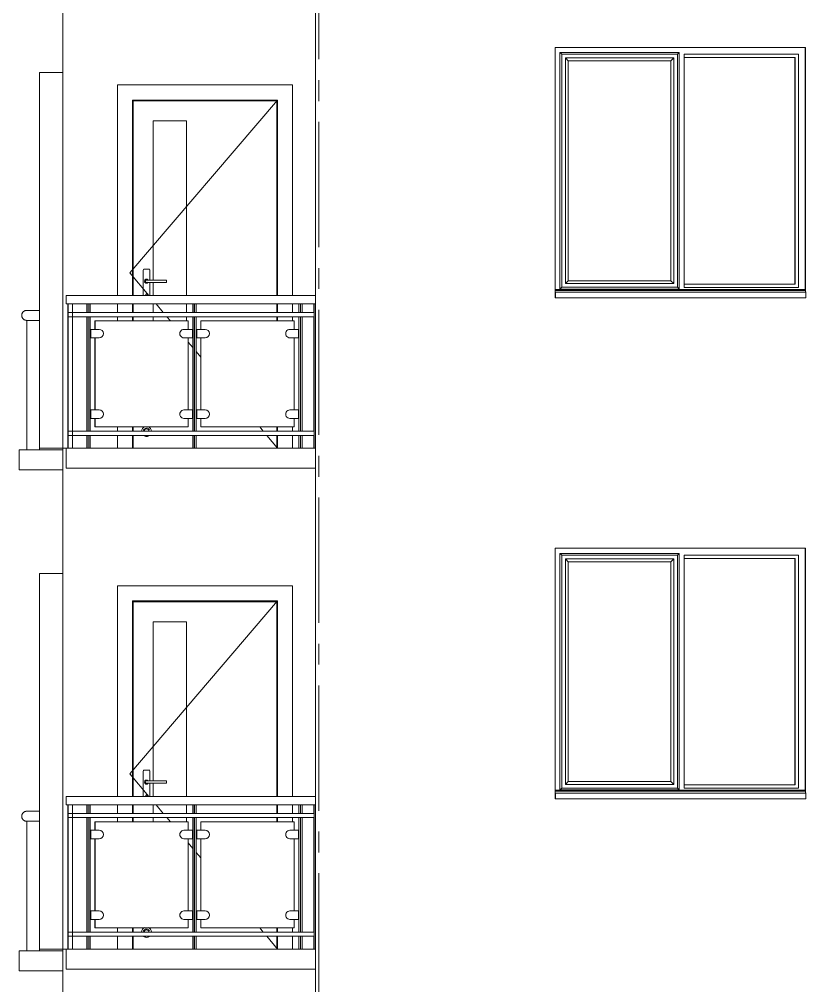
# Model space of a CAD drawing. Header units: millimetres. Extents: x 1373 to 40779, y 1939 to 6439.
# Drawn here: x 27213 to 27684, y 4154 to 4733 of the extents above; entities that cross this region are included whole.
import ezdxf

# ---------------------------------------------------------------- set-up
doc = ezdxf.new("R2010")
doc.units = ezdxf.units.MM
doc.linetypes.add('IMPORT-CENTER2', pattern=[112.5, 75, -12.5, 12.5, -12.5])
for name, color, linetype, lineweight in [('A-DOOR', 31, 'Continuous', 18), ('A-DOOR-FRAM', 31, 'Continuous', 18), ('A-FLOR', 192, 'Continuous', 30), ('A-FLOR-HRAL', 11, 'Continuous', 18), ('A-GLAZ', 151, 'Continuous', 18), ('A-WALL', 20, 'Continuous', 9), ('S-GRID', 252, 'IMPORT-CENTER2', 5)]:
    doc.layers.add(name, color=color, linetype=linetype, lineweight=lineweight)

msp = doc.modelspace()

# ---------------------------------------------------------------- linework, layer by layer
at = {"layer": 'A-DOOR'}
for p, q in [((27278.94, 4580.76), (27367.44, 4684.26)), ((27366.94, 4683.76), (27280.94, 4683.76)), ((27280.94, 4567.2), (27280.94, 4683.76)), ((27366.94, 4683.76), (27366.94, 4567.2)), ((27292.94, 4671.76), (27292.94, 4576.42)), ((27292.94, 4671.76), (27312.94, 4671.76)), ((27312.94, 4567.2), (27312.94, 4671.76)), ((27278.94, 4580.76), (27290.37, 4567.2)), ((27286.94, 4582.28), (27286.94, 4567.2)), ((27290.27, 4582.95), (27287.61, 4582.95)), ((27290.94, 4576.43), (27290.94, 4582.28)), ((27288.95, 4576.46), (27288.94, 4576.46)), ((27288.94, 4576.46), (27288.94, 4576.46)), ((27288.94, 4575.06), (27288.94, 4575.06)), ((27288.94, 4575.06), (27288.94, 4575.06)), ((27288.94, 4575.06), (27288.95, 4575.06)), ((27288.96, 4576.46), (27288.95, 4576.46)), ((27288.95, 4576.46), (27288.95, 4576.46)), ((27288.95, 4575.06), (27288.95, 4575.06)), ((27288.95, 4575.06), (27288.96, 4575.06)), ((27288.97, 4576.46), (27288.96, 4576.46)), ((27288.96, 4576.46), (27288.96, 4576.46)), ((27288.96, 4575.06), (27288.97, 4575.06)), ((27288.98, 4576.46), (27288.97, 4576.46)), ((27288.97, 4575.06), (27288.98, 4575.06)), ((27289, 4576.46), (27288.98, 4576.46)), ((27288.98, 4575.06), (27288.99, 4575.06)), ((27288.99, 4575.06), (27289.01, 4575.06)), ((27289.01, 4576.46), (27289, 4576.46)), ((27289.02, 4576.46), (27289.01, 4576.46)), ((27289.01, 4575.06), (27289.02, 4575.06)), ((27289.04, 4576.46), (27289.02, 4576.46)), ((27289.02, 4575.06), (27289.04, 4575.06)), ((27289.06, 4576.46), (27289.04, 4576.46)), ((27289.04, 4575.06), (27289.05, 4575.06)), ((27289.05, 4575.06), (27289.07, 4575.06)), ((27289.08, 4576.46), (27289.06, 4576.46)), ((27289.07, 4575.06), (27289.09, 4575.06)), ((27289.1, 4576.46), (27289.08, 4576.46)), ((27289.09, 4575.06), (27289.12, 4575.06)), ((27289.12, 4576.46), (27289.1, 4576.46)), ((27289.15, 4576.46), (27289.12, 4576.46)), ((27289.12, 4575.06), (27289.14, 4575.06)), ((27289.14, 4575.06), (27289.16, 4575.06)), ((27289.17, 4576.46), (27289.15, 4576.46)), ((27289.16, 4575.06), (27289.19, 4575.06)), ((27289.2, 4576.46), (27289.17, 4576.46)), ((27289.19, 4575.06), (27289.22, 4575.06)), ((27289.22, 4576.46), (27289.2, 4576.46)), ((27289.25, 4576.46), (27289.22, 4576.46)), ((27289.22, 4575.06), (27289.25, 4575.06)), ((27289.28, 4576.46), (27289.25, 4576.46)), ((27289.25, 4575.06), (27289.27, 4575.06)), ((27289.27, 4575.06), (27289.3, 4575.06)), ((27289.31, 4576.46), (27289.28, 4576.46)), ((27289.3, 4575.06), (27289.34, 4575.06)), ((27289.34, 4576.46), (27289.31, 4576.46)), ((27289.38, 4576.46), (27289.34, 4576.46)), ((27289.34, 4575.06), (27289.37, 4575.06)), ((27289.37, 4575.06), (27289.4, 4575.06)), ((27289.41, 4576.46), (27289.38, 4576.46)), ((27289.4, 4575.06), (27289.44, 4575.06)), ((27289.44, 4576.46), (27289.41, 4576.46)), ((27289.48, 4576.46), (27289.44, 4576.46)), ((27289.44, 4575.06), (27289.47, 4575.06)), ((27289.47, 4575.06), (27289.51, 4575.06)), ((27289.52, 4576.46), (27289.48, 4576.46)), ((27289.51, 4575.06), (27289.54, 4575.06)), ((27289.55, 4576.46), (27289.52, 4576.46)), ((27289.54, 4575.06), (27289.58, 4575.06)), ((27289.59, 4576.46), (27289.55, 4576.46)), ((27289.58, 4575.06), (27289.62, 4575.06)), ((27289.63, 4576.46), (27289.59, 4576.46)), ((27289.62, 4575.06), (27289.65, 4575.06)), ((27289.67, 4576.46), (27289.63, 4576.46)), ((27289.65, 4575.06), (27289.69, 4575.06)), ((27289.7, 4576.46), (27289.67, 4576.46)), ((27289.69, 4575.06), (27289.73, 4575.06)), ((27289.74, 4576.46), (27289.7, 4576.46)), ((27289.73, 4575.06), (27289.77, 4575.06)), ((27289.78, 4576.46), (27289.74, 4576.46)), ((27289.77, 4575.06), (27289.81, 4575.06)), ((27289.82, 4576.46), (27289.78, 4576.46)), ((27289.81, 4575.06), (27289.85, 4575.06)), ((27289.86, 4576.46), (27289.82, 4576.46)), ((27289.85, 4575.06), (27289.89, 4575.06)), ((27289.9, 4576.46), (27289.86, 4576.46)), ((27289.89, 4575.06), (27289.93, 4575.06)), ((27289.94, 4576.46), (27289.9, 4576.46)), ((27289.93, 4575.06), (27289.94, 4575.06)), ((27300.94, 4576.46), (27289.94, 4576.46)), ((27289.94, 4575.06), (27300.94, 4575.06)), ((27290.94, 4567.2), (27290.94, 4575.08)), ((27292.94, 4575.08), (27292.94, 4567.2)), ((27300.94, 4575.76), (27300.94, 4576.46)), ((27300.94, 4575.06), (27300.94, 4575.76)), ((27280.94, 4557.04), (27280.94, 4562.12)), ((27292.94, 4562.12), (27292.94, 4557.04)), ((27294.65, 4562.12), (27298.93, 4557.04)), ((27312.94, 4557.04), (27312.94, 4562.12)), ((27366.94, 4562.12), (27366.94, 4557.04)), ((27280.94, 4551.96), (27280.94, 4554.5)), ((27292.94, 4554.5), (27292.94, 4551.96)), ((27301.08, 4554.5), (27303.22, 4551.96)), ((27312.94, 4551.96), (27312.94, 4554.5)), ((27366.94, 4554.5), (27366.94, 4551.96)), ((27313.88, 4539.31), (27316.66, 4536)), ((27318.65, 4533.65), (27321.46, 4530.31)), ((27280.94, 4485.92), (27280.94, 4488.46)), ((27356.74, 4488.46), (27358.88, 4485.92)), ((27366.94, 4488.46), (27366.94, 4485.92)), ((27280.94, 4475.76), (27280.94, 4483.38)), ((27361.02, 4483.38), (27367.44, 4475.76)), ((27366.94, 4483.38), (27366.94, 4475.76)), ((27278.94, 4280.76), (27367.44, 4384.26)), ((27366.94, 4383.76), (27280.94, 4383.76)), ((27280.94, 4267.2), (27280.94, 4383.76)), ((27366.94, 4383.76), (27366.94, 4267.2)), ((27292.94, 4371.76), (27292.94, 4276.42)), ((27292.94, 4371.76), (27312.94, 4371.76)), ((27312.94, 4267.2), (27312.94, 4371.76)), ((27290.27, 4282.95), (27287.61, 4282.95)), ((27278.94, 4280.76), (27290.37, 4267.2)), ((27286.94, 4282.28), (27286.94, 4267.2)), ((27290.94, 4276.43), (27290.94, 4282.28)), ((27288.95, 4276.46), (27288.94, 4276.46)), ((27288.94, 4276.46), (27288.94, 4276.46)), ((27288.94, 4275.06), (27288.94, 4275.06)), ((27288.94, 4275.06), (27288.94, 4275.06)), ((27288.94, 4275.06), (27288.95, 4275.06)), ((27288.96, 4276.46), (27288.95, 4276.46)), ((27288.95, 4276.46), (27288.95, 4276.46)), ((27288.95, 4275.06), (27288.95, 4275.06)), ((27288.95, 4275.06), (27288.96, 4275.06)), ((27288.97, 4276.46), (27288.96, 4276.46)), ((27288.96, 4276.46), (27288.96, 4276.46)), ((27288.96, 4275.06), (27288.97, 4275.06)), ((27288.98, 4276.46), (27288.97, 4276.46)), ((27288.97, 4275.06), (27288.98, 4275.06)), ((27289, 4276.46), (27288.98, 4276.46)), ((27288.98, 4275.06), (27288.99, 4275.06)), ((27288.99, 4275.06), (27289.01, 4275.06)), ((27289.01, 4276.46), (27289, 4276.46)), ((27289.02, 4276.46), (27289.01, 4276.46)), ((27289.01, 4275.06), (27289.02, 4275.06)), ((27289.04, 4276.46), (27289.02, 4276.46)), ((27289.02, 4275.06), (27289.04, 4275.06)), ((27289.06, 4276.46), (27289.04, 4276.46)), ((27289.04, 4275.06), (27289.05, 4275.06)), ((27289.05, 4275.06), (27289.07, 4275.06)), ((27289.08, 4276.46), (27289.06, 4276.46)), ((27289.07, 4275.06), (27289.09, 4275.06)), ((27289.1, 4276.46), (27289.08, 4276.46)), ((27289.09, 4275.06), (27289.12, 4275.06)), ((27289.12, 4276.46), (27289.1, 4276.46)), ((27289.15, 4276.46), (27289.12, 4276.46)), ((27289.12, 4275.06), (27289.14, 4275.06)), ((27289.14, 4275.06), (27289.16, 4275.06)), ((27289.17, 4276.46), (27289.15, 4276.46)), ((27289.16, 4275.06), (27289.19, 4275.06)), ((27289.2, 4276.46), (27289.17, 4276.46)), ((27289.19, 4275.06), (27289.22, 4275.06)), ((27289.22, 4276.46), (27289.2, 4276.46)), ((27289.25, 4276.46), (27289.22, 4276.46)), ((27289.22, 4275.06), (27289.25, 4275.06)), ((27289.28, 4276.46), (27289.25, 4276.46)), ((27289.25, 4275.06), (27289.27, 4275.06)), ((27289.27, 4275.06), (27289.3, 4275.06)), ((27289.31, 4276.46), (27289.28, 4276.46)), ((27289.3, 4275.06), (27289.34, 4275.06)), ((27289.34, 4276.46), (27289.31, 4276.46)), ((27289.38, 4276.46), (27289.34, 4276.46)), ((27289.34, 4275.06), (27289.37, 4275.06)), ((27289.37, 4275.06), (27289.4, 4275.06)), ((27289.41, 4276.46), (27289.38, 4276.46)), ((27289.4, 4275.06), (27289.44, 4275.06)), ((27289.44, 4276.46), (27289.41, 4276.46)), ((27289.48, 4276.46), (27289.44, 4276.46)), ((27289.44, 4275.06), (27289.47, 4275.06)), ((27289.47, 4275.06), (27289.51, 4275.06)), ((27289.52, 4276.46), (27289.48, 4276.46)), ((27289.51, 4275.06), (27289.54, 4275.06)), ((27289.55, 4276.46), (27289.52, 4276.46)), ((27289.54, 4275.06), (27289.58, 4275.06)), ((27289.59, 4276.46), (27289.55, 4276.46)), ((27289.58, 4275.06), (27289.62, 4275.06)), ((27289.63, 4276.46), (27289.59, 4276.46)), ((27289.62, 4275.06), (27289.65, 4275.06)), ((27289.67, 4276.46), (27289.63, 4276.46)), ((27289.65, 4275.06), (27289.69, 4275.06)), ((27289.7, 4276.46), (27289.67, 4276.46)), ((27289.69, 4275.06), (27289.73, 4275.06)), ((27289.74, 4276.46), (27289.7, 4276.46)), ((27289.73, 4275.06), (27289.77, 4275.06)), ((27289.78, 4276.46), (27289.74, 4276.46)), ((27289.77, 4275.06), (27289.81, 4275.06)), ((27289.82, 4276.46), (27289.78, 4276.46)), ((27289.81, 4275.06), (27289.85, 4275.06)), ((27289.86, 4276.46), (27289.82, 4276.46)), ((27289.85, 4275.06), (27289.89, 4275.06)), ((27289.9, 4276.46), (27289.86, 4276.46)), ((27289.89, 4275.06), (27289.93, 4275.06)), ((27289.94, 4276.46), (27289.9, 4276.46)), ((27289.93, 4275.06), (27289.94, 4275.06)), ((27300.94, 4276.46), (27289.94, 4276.46)), ((27289.94, 4275.06), (27300.94, 4275.06)), ((27290.94, 4267.2), (27290.94, 4275.08)), ((27292.94, 4275.08), (27292.94, 4267.2)), ((27300.94, 4275.76), (27300.94, 4276.46)), ((27300.94, 4275.06), (27300.94, 4275.76)), ((27280.94, 4257.04), (27280.94, 4262.12)), ((27292.94, 4262.12), (27292.94, 4257.04)), ((27294.65, 4262.12), (27298.93, 4257.04)), ((27312.94, 4257.04), (27312.94, 4262.12)), ((27366.94, 4262.12), (27366.94, 4257.04)), ((27280.94, 4251.96), (27280.94, 4254.5)), ((27292.94, 4254.5), (27292.94, 4251.96)), ((27301.08, 4254.5), (27303.22, 4251.96)), ((27312.94, 4251.96), (27312.94, 4254.5)), ((27366.94, 4254.5), (27366.94, 4251.96)), ((27313.88, 4239.31), (27316.66, 4236)), ((27318.65, 4233.65), (27321.46, 4230.31)), ((27280.94, 4185.92), (27280.94, 4188.46)), ((27356.74, 4188.46), (27358.88, 4185.92)), ((27366.94, 4188.46), (27366.94, 4185.92)), ((27280.94, 4175.76), (27280.94, 4183.38)), ((27361.02, 4183.38), (27367.44, 4175.76)), ((27366.94, 4183.38), (27366.94, 4175.76))]:
    msp.add_line(p, q, dxfattribs=at)
for centre, radius, start, end in [((27287.61, 4582.28), 0.668, 90, 180), ((27287.61, 4582.28), 0.668, 90, 150), ((27290.27, 4582.28), 0.668, 0, 90), ((27290.27, 4582.28), 0.668, 30, 90), ((27288.94, 4575.76), 1.22, 33.93441, 180), ((27288.94, 4575.76), 1.22, 180, 326.13325), ((27288.94, 4575.76), 1.22, 195, 225), ((27288.94, 4575.76), 1.22, 105, 135), ((27288.94, 4575.76), 0.7, 150, 180), ((27288.94, 4575.76), 0.7, 180, 210), ((27288.94, 4575.76), 1.22, 240, 267.32795), ((27288.94, 4575.76), 0.7, 75.71781, 120), ((27288.94, 4575.76), 0.7, 240, 285), ((27288.94, 4575.76), 1.22, 60, 90), ((27288.94, 4575.76), 1.22, 285, 326.13325), ((27288.94, 4575.76), 1.22, 33.93441, 45), ((27288.94, 4567.59), 0.5, 315, 225), ((27288.94, 4485.76), 3, 108.84984, 176.89337), ((27288.94, 4485.76), 1.98, 90, 174.85057), ((27288.94, 4485.76), 1.5, 90, 173.21177), ((27288.94, 4485.76), 1.98, 74.95624, 90), ((27288.94, 4485.76), 1.5, 6.78823, 90), ((27288.94, 4485.76), 3, 3.10663, 71.15016), ((27288.94, 4485.76), 1.98, 29.12526, 59.69802), ((27288.94, 4485.76), 3, 233.90361, 270), ((27288.94, 4485.76), 3, 270, 306), ((27287.61, 4282.28), 0.668, 90, 180), ((27287.61, 4282.28), 0.668, 90, 150), ((27290.27, 4282.28), 0.668, 0, 90), ((27290.27, 4282.28), 0.668, 30, 90), ((27288.94, 4275.76), 1.22, 33.86369, 180), ((27288.94, 4275.76), 1.22, 180, 326.13325), ((27288.94, 4275.76), 1.22, 195, 225), ((27288.94, 4275.76), 1.22, 105, 135), ((27288.94, 4275.76), 0.7, 150, 180), ((27288.94, 4275.76), 0.7, 180, 210), ((27288.94, 4275.76), 1.22, 240, 267.32795), ((27288.94, 4275.76), 0.7, 75, 120), ((27288.94, 4275.76), 0.7, 240, 285), ((27288.94, 4275.76), 1.22, 61.92714, 90), ((27288.94, 4275.76), 1.22, 285, 326.13325), ((27288.94, 4275.76), 1.22, 33.86369, 45), ((27288.94, 4267.59), 0.5, 315, 225), ((27288.94, 4185.76), 3, 108.84984, 176.89337), ((27288.94, 4185.76), 1.98, 90, 174.85057), ((27288.94, 4185.76), 1.5, 90, 173.21177), ((27288.94, 4185.76), 1.98, 74.95624, 90), ((27288.94, 4185.76), 1.5, 6.78823, 90), ((27288.94, 4185.76), 3, 3.10663, 71.15016), ((27288.94, 4185.76), 1.98, 29.12526, 59.69802), ((27288.94, 4185.76), 3, 233.90361, 270), ((27288.94, 4185.76), 3, 270, 306)]:
    msp.add_arc(centre, radius, start, end, dxfattribs=at)
at = {"layer": 'A-DOOR-FRAM'}
for p, q in [((27376.44, 4693.26), (27271.44, 4693.26)), ((27271.44, 4693.26), (27271.44, 4567.2)), ((27376.44, 4567.2), (27376.44, 4693.26)), ((27280.44, 4567.2), (27280.44, 4684.26)), ((27280.44, 4684.26), (27367.44, 4684.26)), ((27280.94, 4683.76), (27280.94, 4567.2)), ((27280.94, 4683.76), (27366.94, 4683.76)), ((27366.94, 4683.76), (27366.94, 4567.2)), ((27367.44, 4684.26), (27367.44, 4567.2)), ((27271.44, 4562.12), (27271.44, 4557.04)), ((27280.44, 4557.04), (27280.44, 4562.12)), ((27280.94, 4562.12), (27280.94, 4557.04)), ((27366.94, 4562.12), (27366.94, 4557.04)), ((27367.44, 4562.12), (27367.44, 4557.04)), ((27376.44, 4557.04), (27376.44, 4562.12)), ((27271.44, 4554.5), (27271.44, 4551.96)), ((27280.44, 4551.96), (27280.44, 4554.5)), ((27280.94, 4554.5), (27280.94, 4551.96)), ((27366.94, 4554.5), (27366.94, 4551.96)), ((27367.44, 4554.5), (27367.44, 4551.96)), ((27376.44, 4551.96), (27376.44, 4554.5)), ((27271.44, 4488.46), (27271.44, 4485.92)), ((27280.44, 4485.92), (27280.44, 4488.46)), ((27280.94, 4488.46), (27280.94, 4485.92)), ((27366.94, 4488.46), (27366.94, 4485.92)), ((27367.44, 4488.46), (27367.44, 4485.92)), ((27376.44, 4485.92), (27376.44, 4488.46)), ((27271.44, 4483.38), (27271.44, 4475.76)), ((27280.44, 4475.76), (27280.44, 4483.38)), ((27280.94, 4483.38), (27280.94, 4475.76)), ((27366.94, 4483.38), (27366.94, 4475.76)), ((27367.44, 4483.38), (27367.44, 4475.76)), ((27376.44, 4475.76), (27376.44, 4483.38)), ((27376.44, 4393.26), (27271.44, 4393.26)), ((27271.44, 4393.26), (27271.44, 4267.2)), ((27376.44, 4267.2), (27376.44, 4393.26)), ((27280.44, 4267.2), (27280.44, 4384.26)), ((27280.44, 4384.26), (27367.44, 4384.26)), ((27280.94, 4383.76), (27280.94, 4267.2)), ((27280.94, 4383.76), (27366.94, 4383.76)), ((27366.94, 4383.76), (27366.94, 4267.2)), ((27367.44, 4384.26), (27367.44, 4267.2)), ((27271.44, 4262.12), (27271.44, 4257.04)), ((27280.44, 4257.04), (27280.44, 4262.12)), ((27280.94, 4262.12), (27280.94, 4257.04)), ((27366.94, 4262.12), (27366.94, 4257.04)), ((27367.44, 4262.12), (27367.44, 4257.04)), ((27376.44, 4257.04), (27376.44, 4262.12)), ((27271.44, 4254.5), (27271.44, 4251.96)), ((27280.44, 4251.96), (27280.44, 4254.5)), ((27280.94, 4254.5), (27280.94, 4251.96)), ((27366.94, 4254.5), (27366.94, 4251.96)), ((27367.44, 4254.5), (27367.44, 4251.96)), ((27376.44, 4251.96), (27376.44, 4254.5)), ((27271.44, 4188.46), (27271.44, 4185.92)), ((27280.44, 4185.92), (27280.44, 4188.46)), ((27280.94, 4188.46), (27280.94, 4185.92)), ((27366.94, 4188.46), (27366.94, 4185.92)), ((27367.44, 4188.46), (27367.44, 4185.92)), ((27376.44, 4185.92), (27376.44, 4188.46)), ((27271.44, 4183.38), (27271.44, 4175.76)), ((27280.44, 4175.76), (27280.44, 4183.38)), ((27280.94, 4183.38), (27280.94, 4175.76)), ((27366.94, 4183.38), (27366.94, 4175.76)), ((27367.44, 4183.38), (27367.44, 4175.76)), ((27376.44, 4175.76), (27376.44, 4183.38))]:
    msp.add_line(p, q, dxfattribs=at)
at = {"layer": 'A-FLOR', "color": 1, "lineweight": 20}
for p, q in [((27240.7, 4475.76), (27390.18, 4475.76)), ((27240.7, 4475.76), (27240.7, 4463.76)), ((27390.18, 4463.76), (27240.7, 4463.76)), ((27240.7, 4175.76), (27390.18, 4175.76)), ((27240.7, 4175.76), (27240.7, 4163.76)), ((27390.18, 4163.76), (27240.7, 4163.76))]:
    msp.add_line(p, q, dxfattribs=at)
at = {"layer": 'A-FLOR-HRAL'}
for p, q in [((27240.7, 4567.2), (27390.18, 4567.2)), ((27240.7, 4567.2), (27240.7, 4562.12)), ((27240.7, 4562.12), (27390.18, 4562.12)), ((27241.86, 4475.76), (27241.86, 4562.12)), ((27241.97, 4562.12), (27241.97, 4475.76)), ((27244.51, 4475.76), (27244.51, 4562.12)), ((27253.22, 4557.04), (27253.22, 4562.12)), ((27253.31, 4557.04), (27253.31, 4562.12)), ((27255.21, 4562.12), (27255.21, 4557.04)), ((27316.66, 4557.04), (27316.66, 4562.12)), ((27316.75, 4557.04), (27316.75, 4562.12)), ((27318.65, 4562.12), (27318.65, 4557.04)), ((27380.1, 4557.04), (27380.1, 4562.12)), ((27380.19, 4557.04), (27380.19, 4562.12)), ((27382.09, 4562.12), (27382.09, 4557.04)), ((27389.13, 4557.04), (27389.13, 4562.12)), ((27389.3, 4475.76), (27389.3, 4562.12)), ((27241.97, 4557.04), (27389.3, 4557.04)), ((27241.97, 4557.04), (27241.97, 4554.5)), ((27241.97, 4554.5), (27389.3, 4554.5)), ((27253.22, 4485.92), (27253.22, 4554.5)), ((27253.31, 4485.92), (27253.31, 4554.5)), ((27255.21, 4554.5), (27255.21, 4485.92)), ((27258.02, 4546.88), (27258.02, 4551.96)), ((27258.02, 4551.96), (27258.05, 4551.96)), ((27313.88, 4551.96), (27258.05, 4551.96)), ((27258.05, 4551.96), (27258.05, 4546.88)), ((27313.88, 4546.88), (27313.88, 4551.96)), ((27316.66, 4485.92), (27316.66, 4554.5)), ((27316.75, 4485.92), (27316.75, 4554.5)), ((27318.65, 4554.5), (27318.65, 4485.92)), ((27321.46, 4546.88), (27321.46, 4551.96)), ((27321.46, 4551.96), (27321.49, 4551.96)), ((27377.32, 4551.96), (27321.49, 4551.96)), ((27321.49, 4551.96), (27321.49, 4546.88)), ((27377.32, 4546.88), (27377.32, 4551.96)), ((27380.1, 4485.92), (27380.1, 4554.5)), ((27380.19, 4485.92), (27380.19, 4554.5)), ((27382.09, 4554.5), (27382.09, 4485.92)), ((27389.13, 4485.92), (27389.13, 4554.5)), ((27255.46, 4541.8), (27255.46, 4546.88)), ((27255.46, 4546.88), (27255.54, 4546.88)), ((27260.62, 4546.88), (27255.54, 4546.88)), ((27255.54, 4546.88), (27255.54, 4541.8)), ((27311.37, 4546.88), (27311.28, 4546.88)), ((27316.44, 4546.88), (27311.37, 4546.88)), ((27316.44, 4541.8), (27316.44, 4546.88)), ((27318.9, 4541.8), (27318.9, 4546.88)), ((27318.9, 4546.88), (27318.98, 4546.88)), ((27324.06, 4546.88), (27318.98, 4546.88)), ((27318.98, 4546.88), (27318.98, 4541.8)), ((27374.81, 4546.88), (27374.72, 4546.88)), ((27379.88, 4546.88), (27374.81, 4546.88)), ((27379.88, 4541.8), (27379.88, 4546.88)), ((27255.46, 4541.8), (27255.54, 4541.8)), ((27255.54, 4541.8), (27260.62, 4541.8)), ((27258.02, 4498.62), (27258.02, 4541.8)), ((27258.05, 4541.8), (27258.05, 4498.62)), ((27311.28, 4541.8), (27311.37, 4541.8)), ((27311.37, 4541.8), (27316.44, 4541.8)), ((27313.88, 4498.62), (27313.88, 4541.8)), ((27318.9, 4541.8), (27318.98, 4541.8)), ((27318.98, 4541.8), (27324.06, 4541.8)), ((27321.46, 4498.62), (27321.46, 4541.8)), ((27321.49, 4541.8), (27321.49, 4498.62)), ((27374.72, 4541.8), (27374.81, 4541.8)), ((27374.81, 4541.8), (27379.88, 4541.8)), ((27377.32, 4498.62), (27377.32, 4541.8)), ((27255.46, 4493.54), (27255.46, 4498.62)), ((27255.46, 4498.62), (27255.54, 4498.62)), ((27260.62, 4498.62), (27255.54, 4498.62)), ((27255.54, 4498.62), (27255.54, 4493.54)), ((27311.37, 4498.62), (27311.28, 4498.62)), ((27316.44, 4498.62), (27311.37, 4498.62)), ((27316.44, 4493.54), (27316.44, 4498.62)), ((27318.9, 4493.54), (27318.9, 4498.62)), ((27318.9, 4498.62), (27318.98, 4498.62)), ((27324.06, 4498.62), (27318.98, 4498.62)), ((27318.98, 4498.62), (27318.98, 4493.54)), ((27374.81, 4498.62), (27374.72, 4498.62)), ((27379.88, 4498.62), (27374.81, 4498.62)), ((27379.88, 4493.54), (27379.88, 4498.62)), ((27255.46, 4493.54), (27255.54, 4493.54)), ((27255.54, 4493.54), (27260.62, 4493.54)), ((27258.02, 4488.46), (27258.02, 4493.54)), ((27258.05, 4493.54), (27258.05, 4488.46)), ((27311.28, 4493.54), (27311.37, 4493.54)), ((27311.37, 4493.54), (27316.44, 4493.54)), ((27313.88, 4488.46), (27313.88, 4493.54)), ((27318.9, 4493.54), (27318.98, 4493.54)), ((27318.98, 4493.54), (27324.06, 4493.54)), ((27321.46, 4488.46), (27321.46, 4493.54)), ((27321.49, 4493.54), (27321.49, 4488.46)), ((27374.72, 4493.54), (27374.81, 4493.54)), ((27374.81, 4493.54), (27379.88, 4493.54)), ((27377.32, 4488.46), (27377.32, 4493.54)), ((27241.97, 4485.92), (27389.3, 4485.92)), ((27241.97, 4485.92), (27241.97, 4483.38)), ((27258.02, 4488.46), (27258.05, 4488.46)), ((27258.05, 4488.46), (27313.88, 4488.46)), ((27321.46, 4488.46), (27321.49, 4488.46)), ((27321.49, 4488.46), (27377.32, 4488.46)), ((27241.97, 4483.38), (27389.3, 4483.38)), ((27253.22, 4475.76), (27253.22, 4483.38)), ((27253.31, 4475.76), (27253.31, 4483.38)), ((27255.21, 4483.38), (27255.21, 4475.76)), ((27316.66, 4475.76), (27316.66, 4483.38)), ((27316.75, 4475.76), (27316.75, 4483.38)), ((27318.65, 4483.38), (27318.65, 4475.76)), ((27380.1, 4475.76), (27380.1, 4483.38)), ((27380.19, 4475.76), (27380.19, 4483.38)), ((27382.09, 4483.38), (27382.09, 4475.76)), ((27389.13, 4475.76), (27389.13, 4483.38)), ((27240.7, 4267.2), (27390.18, 4267.2)), ((27240.7, 4267.2), (27240.7, 4262.12)), ((27240.7, 4262.12), (27390.18, 4262.12)), ((27241.86, 4175.76), (27241.86, 4262.12)), ((27241.97, 4262.12), (27241.97, 4175.76)), ((27244.51, 4175.76), (27244.51, 4262.12)), ((27253.22, 4257.04), (27253.22, 4262.12)), ((27253.31, 4257.04), (27253.31, 4262.12)), ((27255.21, 4262.12), (27255.21, 4257.04)), ((27316.66, 4257.04), (27316.66, 4262.12)), ((27316.75, 4257.04), (27316.75, 4262.12)), ((27318.65, 4262.12), (27318.65, 4257.04)), ((27380.1, 4257.04), (27380.1, 4262.12)), ((27380.19, 4257.04), (27380.19, 4262.12)), ((27382.09, 4262.12), (27382.09, 4257.04)), ((27389.13, 4257.04), (27389.13, 4262.12)), ((27389.3, 4175.76), (27389.3, 4262.12)), ((27241.97, 4257.04), (27389.3, 4257.04)), ((27241.97, 4257.04), (27241.97, 4254.5)), ((27241.97, 4254.5), (27389.3, 4254.5)), ((27253.22, 4185.92), (27253.22, 4254.5)), ((27253.31, 4185.92), (27253.31, 4254.5)), ((27255.21, 4254.5), (27255.21, 4185.92)), ((27316.66, 4185.92), (27316.66, 4254.5)), ((27316.75, 4185.92), (27316.75, 4254.5)), ((27318.65, 4254.5), (27318.65, 4185.92)), ((27380.1, 4185.92), (27380.1, 4254.5)), ((27380.19, 4185.92), (27380.19, 4254.5)), ((27382.09, 4254.5), (27382.09, 4185.92)), ((27389.13, 4185.92), (27389.13, 4254.5)), ((27258.02, 4246.88), (27258.02, 4251.96)), ((27258.02, 4251.96), (27258.05, 4251.96)), ((27313.88, 4251.96), (27258.05, 4251.96)), ((27258.05, 4251.96), (27258.05, 4246.88)), ((27313.88, 4246.88), (27313.88, 4251.96)), ((27321.46, 4246.88), (27321.46, 4251.96)), ((27321.46, 4251.96), (27321.49, 4251.96)), ((27377.32, 4251.96), (27321.49, 4251.96)), ((27321.49, 4251.96), (27321.49, 4246.88)), ((27377.32, 4246.88), (27377.32, 4251.96)), ((27241.97, 4246.87), (27241.97, 4246.88)), ((27255.46, 4241.8), (27255.46, 4246.88)), ((27255.46, 4246.88), (27255.54, 4246.88)), ((27260.62, 4246.88), (27255.54, 4246.88)), ((27255.54, 4246.88), (27255.54, 4241.8)), ((27311.37, 4246.88), (27311.28, 4246.88)), ((27316.44, 4246.88), (27311.37, 4246.88)), ((27316.44, 4241.8), (27316.44, 4246.88)), ((27318.9, 4241.8), (27318.9, 4246.88)), ((27318.9, 4246.88), (27318.98, 4246.88)), ((27324.06, 4246.88), (27318.98, 4246.88)), ((27318.98, 4246.88), (27318.98, 4241.8)), ((27374.81, 4246.88), (27374.72, 4246.88)), ((27379.88, 4246.88), (27374.81, 4246.88)), ((27379.88, 4241.8), (27379.88, 4246.88)), ((27255.46, 4241.8), (27255.54, 4241.8)), ((27255.54, 4241.8), (27260.62, 4241.8)), ((27258.02, 4198.62), (27258.02, 4241.8)), ((27258.05, 4241.8), (27258.05, 4198.62)), ((27311.28, 4241.8), (27311.37, 4241.8)), ((27311.37, 4241.8), (27316.44, 4241.8)), ((27313.88, 4198.62), (27313.88, 4241.8)), ((27318.9, 4241.8), (27318.98, 4241.8)), ((27318.98, 4241.8), (27324.06, 4241.8)), ((27321.46, 4198.62), (27321.46, 4241.8)), ((27321.49, 4241.8), (27321.49, 4198.62)), ((27374.72, 4241.8), (27374.81, 4241.8)), ((27374.81, 4241.8), (27379.88, 4241.8)), ((27377.32, 4198.62), (27377.32, 4241.8)), ((27255.46, 4193.54), (27255.46, 4198.62)), ((27255.46, 4198.62), (27255.54, 4198.62)), ((27260.62, 4198.62), (27255.54, 4198.62)), ((27255.54, 4198.62), (27255.54, 4193.54)), ((27311.37, 4198.62), (27311.28, 4198.62)), ((27316.44, 4198.62), (27311.37, 4198.62)), ((27316.44, 4193.54), (27316.44, 4198.62)), ((27318.9, 4193.54), (27318.9, 4198.62)), ((27318.9, 4198.62), (27318.98, 4198.62)), ((27324.06, 4198.62), (27318.98, 4198.62)), ((27318.98, 4198.62), (27318.98, 4193.54)), ((27374.81, 4198.62), (27374.72, 4198.62)), ((27379.88, 4198.62), (27374.81, 4198.62)), ((27379.88, 4193.54), (27379.88, 4198.62)), ((27241.97, 4193.54), (27241.97, 4193.61)), ((27255.46, 4193.54), (27255.54, 4193.54)), ((27255.54, 4193.54), (27260.62, 4193.54)), ((27258.02, 4188.46), (27258.02, 4193.54)), ((27258.05, 4193.54), (27258.05, 4188.46)), ((27311.28, 4193.54), (27311.37, 4193.54)), ((27311.37, 4193.54), (27316.44, 4193.54)), ((27313.88, 4188.46), (27313.88, 4193.54)), ((27318.9, 4193.54), (27318.98, 4193.54)), ((27318.98, 4193.54), (27324.06, 4193.54)), ((27321.46, 4188.46), (27321.46, 4193.54)), ((27321.49, 4193.54), (27321.49, 4188.46)), ((27374.72, 4193.54), (27374.81, 4193.54)), ((27374.81, 4193.54), (27379.88, 4193.54)), ((27377.32, 4188.46), (27377.32, 4193.54)), ((27241.97, 4185.92), (27389.3, 4185.92)), ((27241.97, 4185.92), (27241.97, 4183.38)), ((27258.02, 4188.46), (27258.05, 4188.46)), ((27258.05, 4188.46), (27313.88, 4188.46)), ((27321.46, 4188.46), (27321.49, 4188.46)), ((27321.49, 4188.46), (27377.32, 4188.46)), ((27241.97, 4183.38), (27389.3, 4183.38)), ((27253.22, 4175.76), (27253.22, 4183.38)), ((27253.31, 4175.76), (27253.31, 4183.38)), ((27255.21, 4183.38), (27255.21, 4175.76)), ((27316.66, 4175.76), (27316.66, 4183.38)), ((27316.75, 4175.76), (27316.75, 4183.38)), ((27318.65, 4183.38), (27318.65, 4175.76)), ((27380.1, 4175.76), (27380.1, 4183.38)), ((27380.19, 4175.76), (27380.19, 4183.38)), ((27382.09, 4183.38), (27382.09, 4175.76)), ((27389.13, 4175.76), (27389.13, 4183.38))]:
    msp.add_line(p, q, dxfattribs=at)
at = {"layer": 'A-FLOR-HRAL', "linetype": 'Continuous'}
for p, q in [((27254.26, 4557.04), (27254.26, 4562.12)), ((27317.7, 4557.04), (27317.7, 4562.12)), ((27381.14, 4557.04), (27381.14, 4562.12)), ((27389.21, 4557.04), (27389.21, 4562.12)), ((27254.26, 4485.92), (27254.26, 4554.5)), ((27317.7, 4485.92), (27317.7, 4554.5)), ((27381.14, 4485.92), (27381.14, 4554.5)), ((27389.21, 4485.92), (27389.21, 4554.5)), ((27318.94, 4541.8), (27318.94, 4544.14)), ((27253.27, 4485.92), (27253.27, 4489.56)), ((27380.15, 4485.92), (27380.15, 4489.55)), ((27254.26, 4475.76), (27254.26, 4483.38)), ((27317.7, 4475.76), (27317.7, 4483.38)), ((27381.14, 4475.76), (27381.14, 4483.38)), ((27389.21, 4475.76), (27389.21, 4483.38)), ((27253.27, 4475.76), (27253.27, 4476.97)), ((27380.15, 4475.76), (27380.15, 4479.55)), ((27254.26, 4257.04), (27254.26, 4262.12)), ((27317.7, 4257.04), (27317.7, 4262.12)), ((27381.14, 4257.04), (27381.14, 4262.12)), ((27389.21, 4257.04), (27389.21, 4262.12)), ((27254.26, 4185.92), (27254.26, 4254.5)), ((27317.7, 4185.92), (27317.7, 4254.5)), ((27381.14, 4185.92), (27381.14, 4254.5)), ((27389.21, 4185.92), (27389.21, 4254.5)), ((27318.94, 4241.8), (27318.94, 4244.34)), ((27253.27, 4185.92), (27253.27, 4190.32)), ((27254.26, 4175.76), (27254.26, 4183.38)), ((27317.7, 4175.76), (27317.7, 4183.38)), ((27380.15, 4175.76), (27380.15, 4179.55)), ((27381.14, 4175.76), (27381.14, 4183.38)), ((27389.21, 4175.76), (27389.21, 4183.38)), ((27253.27, 4175.76), (27253.27, 4176.97))]:
    msp.add_line(p, q, dxfattribs=at)
at = {"layer": 'A-FLOR-HRAL'}
for centre, start_param, end_param in [((27260.62, 4544.34), 3.141593, 6.283185), ((27311.37, 4544.34), 0, 3.141593), ((27324.06, 4544.34), 3.141593, 6.283185), ((27374.81, 4544.34), 0, 3.141593), ((27260.62, 4496.08), 3.141593, 6.283185), ((27311.37, 4496.08), 0, 3.141593), ((27324.06, 4496.08), 3.141593, 6.283185), ((27374.81, 4496.08), 0, 3.141593), ((27260.62, 4244.34), 3.141593, 6.283185), ((27311.37, 4244.34), 0, 3.141593), ((27324.06, 4244.34), 3.141593, 6.283185), ((27374.81, 4244.34), 0, 3.141593), ((27260.62, 4196.08), 3.141593, 6.283185), ((27311.37, 4196.08), 0, 3.141593), ((27324.06, 4196.08), 3.141593, 6.283185), ((27374.81, 4196.08), 0, 3.141593)]:
    msp.add_ellipse(centre, major_axis=(0, 2.54), ratio=0.999054, start_param=start_param, end_param=end_param, dxfattribs=at)
at = {"layer": 'A-GLAZ'}
for p, q in [((27536.57, 4712.76), (27536.55, 4712.76)), ((27536.55, 4712.76), (27536.55, 4571.06)), ((27536.57, 4571.06), (27536.57, 4712.76)), ((27537.67, 4711.68), (27536.57, 4712.76)), ((27536.57, 4712.76), (27608, 4712.76)), ((27537.67, 4572.14), (27537.67, 4711.68)), ((27606.95, 4711.68), (27537.67, 4711.68)), ((27608, 4712.76), (27606.95, 4711.68)), ((27606.95, 4711.68), (27606.95, 4572.14)), ((27608, 4712.76), (27608, 4571.06)), ((27610.98, 4572.06), (27610.98, 4711.76)), ((27610.98, 4711.76), (27679.41, 4711.76)), ((27610.98, 4709.76), (27610.98, 4711.76)), ((27679.41, 4711.76), (27610.98, 4711.76)), ((27679.41, 4711.76), (27679.41, 4572.06)), ((27679.41, 4572.06), (27679.41, 4711.76)), ((27683.41, 4715.76), (27683.41, 4570.86)), ((27541.57, 4707.76), (27539.85, 4709.5)), ((27539.85, 4709.5), (27539.85, 4574.31)), ((27604.78, 4709.5), (27539.85, 4709.5)), ((27541.57, 4707.76), (27541.57, 4576.06)), ((27603.01, 4707.76), (27541.57, 4707.76)), ((27602.93, 4707.76), (27602.93, 4576.06)), ((27604.78, 4709.5), (27603.01, 4707.76)), ((27603.01, 4576.06), (27603.01, 4707.76)), ((27604.78, 4574.31), (27604.78, 4709.5)), ((27677.41, 4709.76), (27610.98, 4709.76)), ((27677.24, 4574.06), (27677.24, 4709.76)), ((27677.41, 4709.76), (27677.41, 4574.06)), ((27224.7, 4475.76), (27224.7, 4700.76)), ((27238.7, 4700.76), (27224.7, 4700.76)), ((27541.57, 4576.06), (27539.85, 4574.31)), ((27539.85, 4574.31), (27604.78, 4574.31)), ((27541.57, 4576.06), (27603.01, 4576.06)), ((27603.01, 4576.06), (27604.78, 4574.31)), ((27677.41, 4574.06), (27610.98, 4574.06)), ((27610.98, 4574.06), (27610.98, 4572.06)), ((27533.77, 4570.86), (27683.41, 4570.86)), ((27683.47, 4570.73), (27533.77, 4570.73)), ((27683.47, 4570.23), (27533.77, 4570.23)), ((27533.93, 4569.14), (27533.77, 4569.71)), ((27533.93, 4565.76), (27533.93, 4569.14)), ((27683.79, 4569.14), (27533.93, 4569.14)), ((27536.57, 4571.06), (27536.55, 4571.06)), ((27537.67, 4572.14), (27536.57, 4571.06)), ((27608, 4571.06), (27536.57, 4571.06)), ((27606.95, 4572.14), (27537.67, 4572.14)), ((27606.95, 4572.14), (27608, 4571.06)), ((27679.41, 4572.06), (27610.98, 4572.06)), ((27610.98, 4572.06), (27679.41, 4572.06)), ((27683.41, 4570.86), (27683.47, 4570.73)), ((27683.47, 4570.73), (27683.47, 4570.23)), ((27683.47, 4570.23), (27683.79, 4569.14)), ((27683.79, 4569.14), (27683.79, 4565.76)), ((27533.77, 4565.76), (27533.93, 4565.76)), ((27683.79, 4565.76), (27533.93, 4565.76)), ((27224.7, 4558.29), (27217.14, 4558.29)), ((27217.14, 4552.4), (27217.14, 4474.76)), ((27217.14, 4552.29), (27224.7, 4552.29)), ((27212.7, 4474.76), (27238.7, 4474.76)), ((27212.7, 4462.76), (27212.7, 4474.76)), ((27224.7, 4475.76), (27238.7, 4475.76)), ((27224.7, 4475.76), (27224.7, 4474.76)), ((27238.7, 4462.76), (27212.7, 4462.76)), ((27536.57, 4412.76), (27536.55, 4412.76)), ((27536.55, 4412.76), (27536.55, 4271.06)), ((27536.57, 4271.06), (27536.57, 4412.76)), ((27537.67, 4411.68), (27536.57, 4412.76)), ((27536.57, 4412.76), (27608, 4412.76)), ((27537.67, 4272.14), (27537.67, 4411.68)), ((27606.95, 4411.68), (27537.67, 4411.68)), ((27608, 4412.76), (27606.95, 4411.68)), ((27606.95, 4411.68), (27606.95, 4272.14)), ((27608, 4412.76), (27608, 4271.06)), ((27610.98, 4272.06), (27610.98, 4411.76)), ((27610.98, 4411.76), (27679.41, 4411.76)), ((27610.98, 4409.76), (27610.98, 4411.76)), ((27679.41, 4411.76), (27610.98, 4411.76)), ((27679.41, 4411.76), (27679.41, 4272.06)), ((27679.41, 4272.06), (27679.41, 4411.76)), ((27683.41, 4415.76), (27683.41, 4270.86)), ((27541.57, 4407.76), (27539.85, 4409.5)), ((27539.85, 4409.5), (27539.85, 4274.31)), ((27604.78, 4409.5), (27539.85, 4409.5)), ((27541.57, 4407.76), (27541.57, 4276.06)), ((27603.01, 4407.76), (27541.57, 4407.76)), ((27602.93, 4407.76), (27602.93, 4276.06)), ((27604.78, 4409.5), (27603.01, 4407.76)), ((27603.01, 4276.06), (27603.01, 4407.76)), ((27604.78, 4274.31), (27604.78, 4409.5)), ((27677.41, 4409.76), (27610.98, 4409.76)), ((27677.24, 4274.06), (27677.24, 4409.76)), ((27677.41, 4409.76), (27677.41, 4274.06)), ((27224.7, 4175.76), (27224.7, 4400.76)), ((27238.7, 4400.76), (27224.7, 4400.76)), ((27537.67, 4272.14), (27536.57, 4271.06)), ((27606.95, 4272.14), (27537.67, 4272.14)), ((27541.57, 4276.06), (27539.85, 4274.31)), ((27539.85, 4274.31), (27604.78, 4274.31)), ((27541.57, 4276.06), (27603.01, 4276.06)), ((27603.01, 4276.06), (27604.78, 4274.31)), ((27606.95, 4272.14), (27608, 4271.06)), ((27677.41, 4274.06), (27610.98, 4274.06)), ((27610.98, 4274.06), (27610.98, 4272.06)), ((27679.41, 4272.06), (27610.98, 4272.06)), ((27610.98, 4272.06), (27679.41, 4272.06)), ((27533.77, 4270.86), (27683.41, 4270.86)), ((27683.47, 4270.73), (27533.77, 4270.73)), ((27683.47, 4270.23), (27533.77, 4270.23)), ((27533.93, 4269.14), (27533.77, 4269.71)), ((27533.77, 4265.76), (27533.93, 4265.76)), ((27533.93, 4265.76), (27533.93, 4269.14)), ((27683.79, 4269.14), (27533.93, 4269.14)), ((27683.79, 4265.76), (27533.93, 4265.76)), ((27536.57, 4271.06), (27536.55, 4271.06)), ((27608, 4271.06), (27536.57, 4271.06)), ((27683.41, 4270.86), (27683.47, 4270.73)), ((27683.47, 4270.73), (27683.47, 4270.23)), ((27683.47, 4270.23), (27683.79, 4269.14)), ((27683.79, 4269.14), (27683.79, 4265.76)), ((27224.7, 4258.29), (27217.14, 4258.29)), ((27217.14, 4252.4), (27217.14, 4174.76)), ((27217.14, 4252.29), (27224.7, 4252.29)), ((27212.7, 4174.76), (27238.7, 4174.76)), ((27212.7, 4162.76), (27212.7, 4174.76)), ((27224.7, 4175.76), (27238.7, 4175.76)), ((27224.7, 4175.76), (27224.7, 4174.76)), ((27238.7, 4162.76), (27212.7, 4162.76))]:
    msp.add_line(p, q, dxfattribs=at)
for points, knots in [([(27217.14, 4558.29), (27217.07, 4558.29), (27216.94, 4558.29), (27216.74, 4558.27), (27216.55, 4558.23), (27216.36, 4558.19), (27216.17, 4558.13), (27215.99, 4558.06), (27215.81, 4557.98), (27215.63, 4557.89), (27215.47, 4557.79), (27215.25, 4557.63), (27215.06, 4557.46), (27214.88, 4557.27), (27214.71, 4557.07), (27214.53, 4556.79), (27214.36, 4556.44), (27214.19, 4555.94), (27214.14, 4555.55), (27214.14, 4555.29)], [0.5, 0.5, 0.5, 0.5, 0.5208333, 0.5416667, 0.5625, 0.5833333, 0.6041667, 0.625, 0.6458333, 0.6666667, 0.6875, 0.7083333, 0.75, 0.7708333, 0.7916667, 0.8333333, 0.875, 0.9166667, 1, 1, 1, 1]), ([(27214.14, 4555.29), (27214.14, 4555.03), (27214.19, 4554.64), (27214.36, 4554.14), (27214.53, 4553.79), (27214.71, 4553.51), (27214.88, 4553.31), (27215.06, 4553.12), (27215.3, 4552.9), (27215.58, 4552.72), (27215.81, 4552.6), (27215.99, 4552.52), (27216.17, 4552.45), (27216.36, 4552.39), (27216.55, 4552.35), (27216.74, 4552.31), (27216.94, 4552.29), (27217.07, 4552.29), (27217.14, 4552.29)], [0, 0, 0, 0, 0.0833333, 0.125, 0.1666667, 0.2083333, 0.2291667, 0.25, 0.2916667, 0.3333333, 0.3541667, 0.375, 0.3958333, 0.4166667, 0.4375, 0.4583333, 0.4791667, 0.5, 0.5, 0.5, 0.5]), ([(27217.14, 4258.29), (27217.07, 4258.29), (27216.94, 4258.29), (27216.74, 4258.27), (27216.55, 4258.23), (27216.36, 4258.19), (27216.17, 4258.13), (27215.99, 4258.06), (27215.81, 4257.98), (27215.63, 4257.89), (27215.47, 4257.79), (27215.25, 4257.63), (27215.06, 4257.46), (27214.88, 4257.27), (27214.71, 4257.07), (27214.53, 4256.79), (27214.36, 4256.44), (27214.19, 4255.94), (27214.14, 4255.55), (27214.14, 4255.29)], [0.5, 0.5, 0.5, 0.5, 0.5208333, 0.5416667, 0.5625, 0.5833333, 0.6041667, 0.625, 0.6458333, 0.6666667, 0.6875, 0.7083333, 0.75, 0.7708333, 0.7916667, 0.8333333, 0.875, 0.9166667, 1, 1, 1, 1]), ([(27214.14, 4255.29), (27214.14, 4255.03), (27214.19, 4254.64), (27214.36, 4254.14), (27214.53, 4253.79), (27214.71, 4253.51), (27214.88, 4253.31), (27215.06, 4253.12), (27215.3, 4252.9), (27215.58, 4252.72), (27215.81, 4252.6), (27215.99, 4252.52), (27216.17, 4252.45), (27216.36, 4252.39), (27216.55, 4252.35), (27216.74, 4252.31), (27216.94, 4252.29), (27217.07, 4252.29), (27217.14, 4252.29)], [0, 0, 0, 0, 0.0833333, 0.125, 0.1666667, 0.2083333, 0.2291667, 0.25, 0.2916667, 0.3333333, 0.3541667, 0.375, 0.3958333, 0.4166667, 0.4375, 0.4583333, 0.4791667, 0.5, 0.5, 0.5, 0.5])]:
    msp.add_open_spline(points, degree=3, knots=knots, dxfattribs=at)
at = {"layer": 'A-WALL'}
for p, q in [((27238.7, 3875.76), (27238.7, 5063.76)), ((27390.18, 3875.76), (27390.18, 5063.76)), ((27533.77, 4565.76), (27533.77, 4715.76)), ((27533.77, 4715.76), (27683.63, 4715.76)), ((27683.63, 4715.76), (27683.63, 4569.71)), ((27238.7, 4475.76), (27240.7, 4475.76)), ((27533.77, 4265.76), (27533.77, 4415.76)), ((27533.77, 4415.76), (27683.63, 4415.76)), ((27683.63, 4415.76), (27683.63, 4269.71)), ((27240.7, 4175.76), (27238.7, 4175.76))]:
    msp.add_line(p, q, dxfattribs=at)
at = {"layer": 'S-GRID', "lineweight": 18}
msp.add_line((27392.18, 3021.14), (27392.18, 5522.12), dxfattribs=at)

doc.saveas('drawing.dxf')
